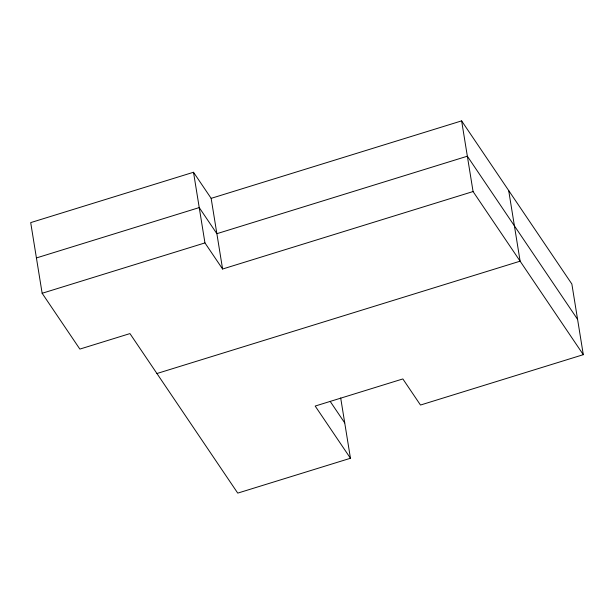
<?xml version="1.0" encoding="UTF-8"?>
<svg xmlns="http://www.w3.org/2000/svg" width="614" height="614" viewBox="0 0 614 614"><rect width="100%" height="100%" fill="white"/><g stroke="black" fill="none" stroke-linecap="round" stroke-linejoin="round"><path stroke-width="0.92" d="M350.456 458.259L315.182 406.054L402.853 378.938L420.49 405.04L583.3 354.677L473.072 191.545L222.59 269.016L211.147 198.353L193.51 172.258L30.7 222.613L42.143 293.277L79.858 349.09L129.953 333.594L237.741 493.119L350.456 458.259L340.686 397.956M211.147 198.353L461.628 120.881L571.857 284.013L583.3 354.677M36.426 257.941L199.235 207.586L216.872 233.688L467.346 156.209L577.574 319.349M42.143 293.277L204.953 242.914L222.59 269.016M156.931 373.519L520.127 261.18L508.684 190.517M330.301 401.571L344.73 422.923M461.628 120.881L473.072 191.545M193.51 172.258L204.953 242.914"/></g></svg>
